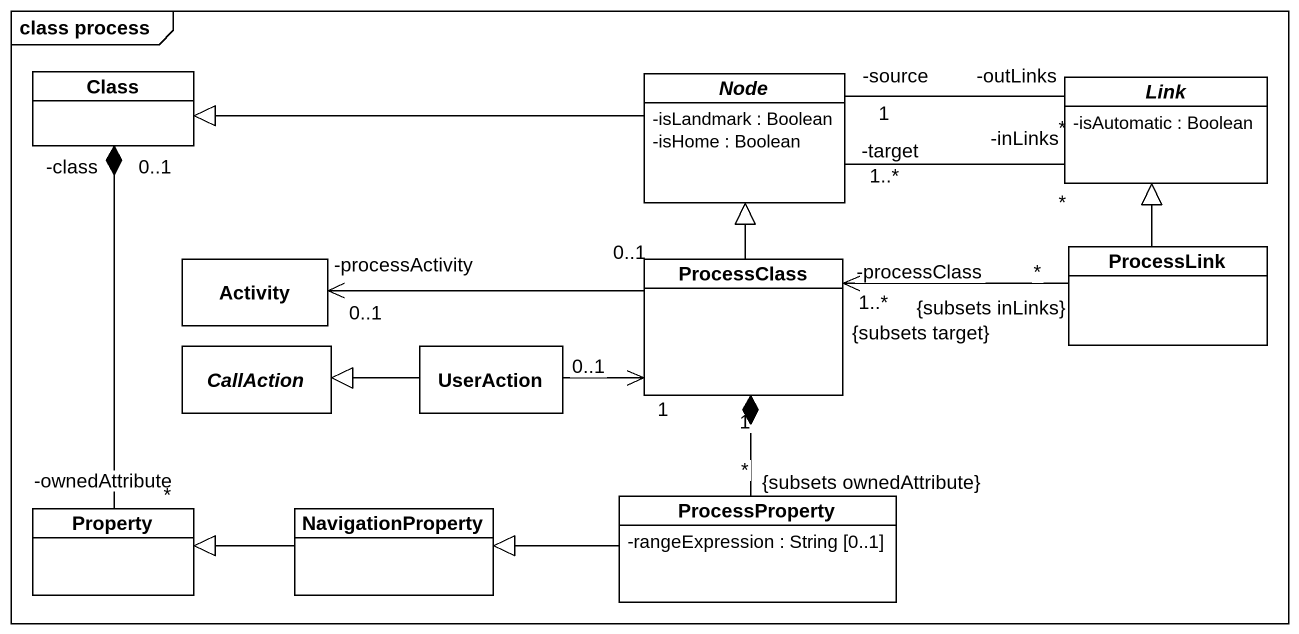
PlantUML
@startuml
mainframe class process
hide circle
hide empty members
skinparam classAttributeIconSize 0
class "Class" as Class_
abstract class "Node" as Node_ {
  -isLandmark : Boolean
  -isHome : Boolean
}
abstract class Link {
  -isAutomatic : Boolean
}
class Activity
class ProcessClass
class ProcessLink
abstract class CallAction
class UserAction
class Property
class NavigationProperty
class ProcessProperty {
  -rangeExpression : String [0..1]
}
Class_ "-class\n0..1" *-- "-ownedAttribute\n*" Property
Node_ -left-|> Class_
Node_ "-target\n1..*" -right- "-inLinks\n*" Link
Node_ "-source\n1" -right- "-outLinks\n*" Link
ProcessClass -up-|> Node_
ProcessClass "0..1" -left-> "-processActivity\n0..1" Activity
ProcessClass "1" *-- "*\n{subsets ownedAttribute}" ProcessProperty
ProcessLink -up-|> Link
ProcessLink "*\n{subsets inLinks}" -left-> "-processClass\n1..*\n{subsets target}" ProcessClass
UserAction "0..1" -right-> "1" ProcessClass
UserAction -left-|> CallAction
NavigationProperty -left-|> Property
ProcessProperty -left-|> NavigationProperty
@enduml
